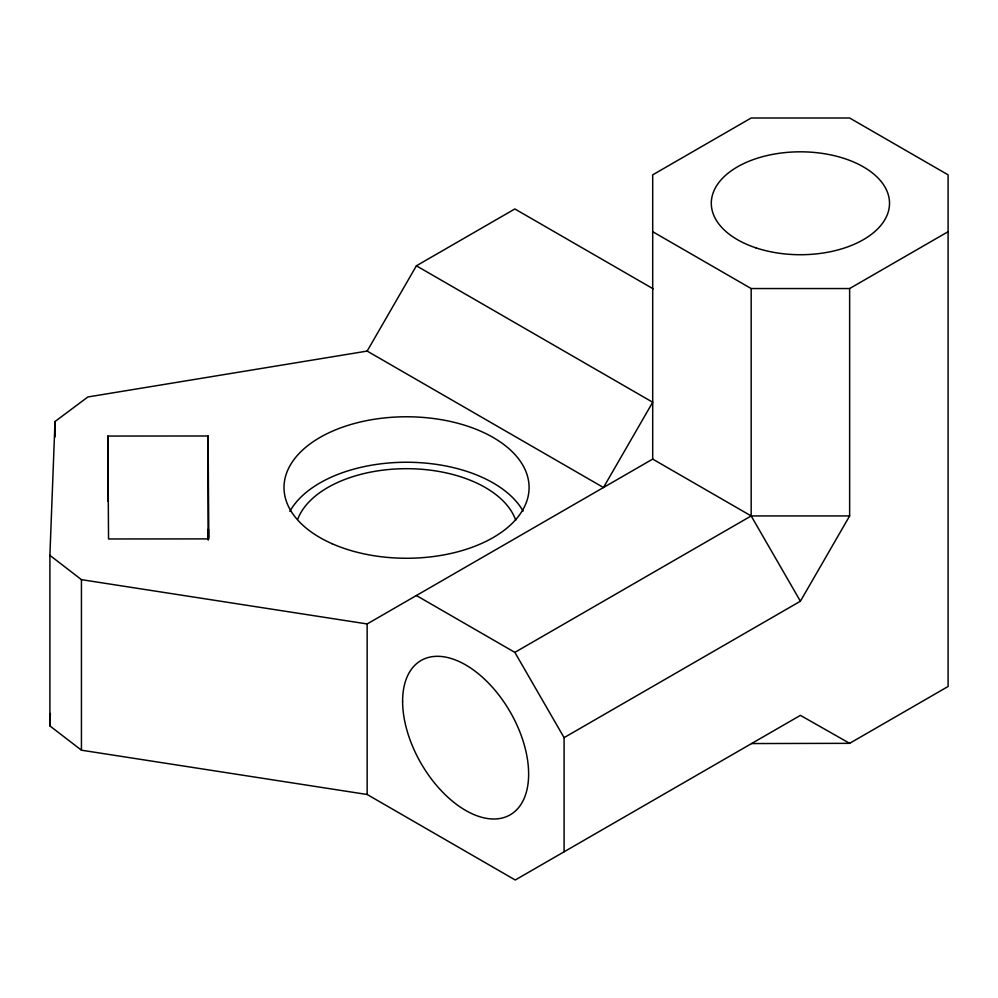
<?xml version="1.0" encoding="UTF-8"?>
<svg xmlns="http://www.w3.org/2000/svg" width="998" height="998" viewBox="0 0 998 998"><rect width="100%" height="100%" fill="white"/><g stroke="black" fill="none" stroke-linecap="round" stroke-linejoin="round"><path stroke-width="1.5" d="M208.283 539.718L208.37 529.102L208.47 537.498M49.9 555.35L81.437 579.651L367.152 623.95L652.704 459.092L652.704 174.85L751.17 118.001L849.635 118.001L948.1 174.85L948.1 686.487L849.635 743.335L800.408 715.366L515.242 879.999L367.152 794.495L81.437 750.197L49.9 725.908L49.9 555.35L55.002 421.53L87.886 396.967L367.152 351.084L603.478 487.523L652.704 402.244L416.391 265.805L367.152 351.084M49.9 725.908L50.374 713.458M564.082 851.805L564.082 737.647L800.408 601.22L849.635 515.941L849.635 288.547L948.1 231.698M416.391 265.805L514.856 208.956L653.216 288.846M416.391 595.532L514.856 652.38L751.17 515.941L849.635 515.941M751.569 743.56L849.635 743.335M652.704 231.698L751.17 288.547L849.635 288.547M107.834 436.064L208.083 435.989L208.807 538.895L108.545 538.97L107.834 436.064L107.834 501.183M652.704 459.092L751.17 515.941L800.408 601.22M514.856 652.38L564.082 737.647M751.17 288.547L751.17 515.941M367.152 623.95L367.152 794.495M208.083 435.989L208.083 539.868M81.437 579.651L81.437 750.197M55.002 421.53L55.002 437.037M297.703 519.272A111.402 64.321 0 0 1 407.421 468.686A111.402 64.321 0 0 1 515.741 520.257M289.857 511.388A122.542 70.746 0 0 1 406.286 462.249A122.542 70.746 0 0 1 523.077 511.113M402.606 701.27A89.121 51.459 60 0 0 497.129 818.859A89.121 51.459 60 0 0 497.129 692.824A89.121 51.459 60 0 0 402.606 701.27M755.848 247.828A89.121 51.459 0 0 0 889.517 203.268A89.121 51.459 0 0 0 755.848 158.707A89.121 51.459 0 0 0 755.848 247.828M332.147 543.735A122.542 70.746 0 0 0 528.067 496.605A122.542 70.746 0 0 0 359.417 422.216A122.542 70.746 0 0 0 332.147 543.735"/></g></svg>
